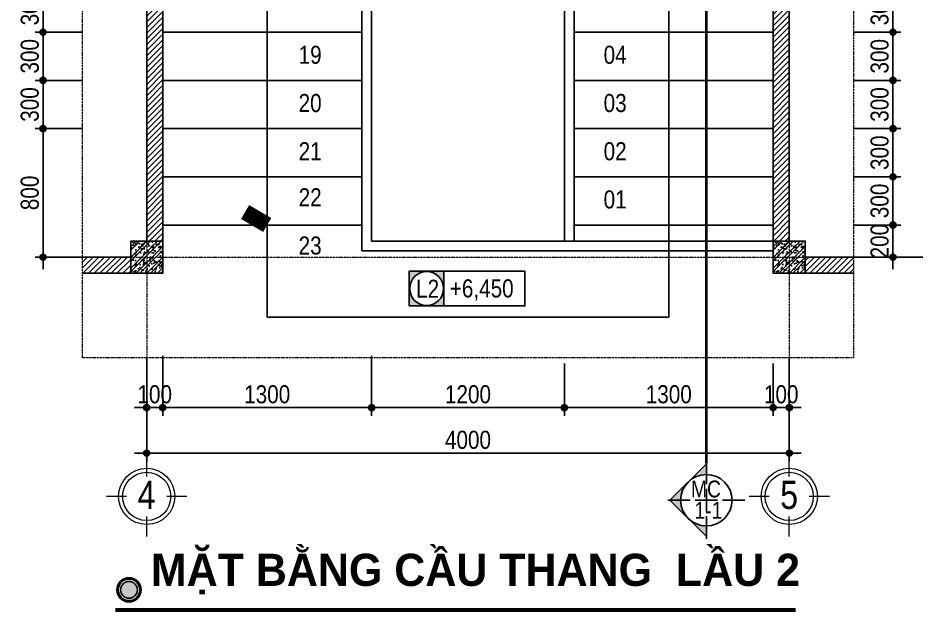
# Model space of a CAD drawing. Header units: millimetres. Extents: x 15144 to 68983, y 5333 to 52444.
# Drawn here: x 18220 to 29402, y 22806 to 30198 of the extents above; entities that cross this region are included whole.
import ezdxf
from ezdxf.enums import TextEntityAlignment as Align

# ---------------------------------------------------------------- set-up
doc = ezdxf.new("R2010")
doc.units = ezdxf.units.MM
doc.linetypes.add('ACAD_ISO10W100', pattern=[18, 12, -3, 0, -3])
for name, color, linetype in [('DIM', 1, 'Continuous'), ('Duong cat', 6, 'Continuous'), ('HACTH', 8, 'Continuous'), ('KYHIEU', 3, 'Continuous'), ('TAGS', 60, 'Continuous'), ('TEXT', 7, 'Continuous'), ('TUONG', 131, 'Continuous')]:
    doc.layers.add(name, color=color, linetype=linetype)
for name, color, linetype, lineweight in [('NET-THAY', 2, 'Continuous', 13), ('TEN TRUC', 3, 'Continuous', 18), ('TRUC', 24, 'Continuous', 0)]:
    doc.layers.add(name, color=color, linetype=linetype, lineweight=lineweight)
doc.styles.add('1', font='', dxfattribs={"height": 250})
doc.styles.add('HEL-CONDENSE', font='')
doc.styles.add('SWISS-CONDENSE', font='')
doc.styles.add('VNI-HELVE-CONDENSE', font='')
doc.styles.add('VNI-HELVE-CONDENSEN', font='')
doc.styles.get('1').set_extended_font_data('VNI-Helve-Condense')
doc.styles.get('HEL-CONDENSE').set_extended_font_data('VNI-Helve-Condense')
doc.styles.get('SWISS-CONDENSE').set_extended_font_data('VNI-Swiss-Condense')
doc.styles.get('VNI-HELVE-CONDENSE').set_extended_font_data('VNI-Helve-Condense')
doc.styles.get('VNI-HELVE-CONDENSEN').set_extended_font_data('VNI-Helve-Condense')
doc.dimstyles.new('D 50', dxfattribs={"dimtxt": 225, "dimasz": 1.5, "dimexe": 100, "dimexo": 0, "dimgap": 50, "dimtad": 1, "dimdec": 0, "dimlfac": 0.5, "dimzin": 13, "dimdsep": 46, "dimtxsty": 'HEL-CONDENSE', "dimblk": 'D50', "dimcen": 0, "dimclrd": 1, "dimclre": 1, "dimclrt": 7, "dimazin": 0, "dimtfac": 1, "dimtdec": 0, "dimtmove": 0, "dimatfit": 3, "dimldrblk": 'D50', "dimfxl": 1, "dimtolj": 1, "dimtzin": 13, "dimarcsym": 0})
pattern_1 = [(45, (-1119567.353, 154358.61), (-35.355339, 35.355339), [])]

# ---------------------------------------------------------------- blocks, each defined once
blk = doc.blocks.new('D50')
at = {"layer": 'DIM'}
blk.add_hatch(color=256, dxfattribs=at).paths.add_polyline_path([(25, 0, 1), (-25, 0, 1)])
blk.add_line((25, 0), (100, 0), dxfattribs=at)
blk.add_circle((0, 0), 25, dxfattribs=at)
blk = doc.blocks.new('*D390')
at = {"layer": 'DEFPOINTS', "color": 0, "transparency": 16777216}
for p in [(25023, 25900), (27623, 25900), (27623, 25349)]:
    blk.add_point(p, dxfattribs=at)
at = {"layer": 'DIM', "color": 1, "lineweight": -2, "transparency": 16777216}
for p, q in [((25023, 25900), (25023, 25249)), ((27623, 25900), (27623, 25249)), ((25025, 25349), (27622, 25349))]:
    blk.add_line(p, q, dxfattribs=at)
at = {"layer": 'DIM', "color": 1, "lineweight": -2, "transparency": 16777216, "xscale": 1.5, "yscale": 1.5, "zscale": 1.5, "rotation": 180}
blk.add_blockref('D50', (25023, 25349), dxfattribs=at)
at = {"layer": 'DIM', "color": 1, "lineweight": -2, "transparency": 16777216, "xscale": 1.5, "yscale": 1.5, "zscale": 1.5}
blk.add_blockref('D50', (27623, 25349), dxfattribs=at)
at = {"layer": 'DIM', "color": 7, "transparency": 16777216, "insert": (26323, 25514), "char_height": 225, "attachment_point": 5, "style": 'HEL-CONDENSE'}
blk.add_mtext('\\A1;1300', dxfattribs=at)
blk = doc.blocks.new('*D391')
at = {"layer": 'DEFPOINTS', "color": 0, "transparency": 16777216}
for p in [(22623, 25905), (25023, 25900), (22623, 25349)]:
    blk.add_point(p, dxfattribs=at)
at = {"layer": 'DIM', "color": 1, "lineweight": -2, "transparency": 16777216}
for p, q in [((22623, 25905), (22623, 25249)), ((25023, 25900), (25023, 25249)), ((25022, 25349), (22625, 25349))]:
    blk.add_line(p, q, dxfattribs=at)
at = {"layer": 'DIM', "color": 1, "lineweight": -2, "transparency": 16777216, "xscale": 1.5, "yscale": 1.5, "zscale": 1.5, "rotation": 180}
blk.add_blockref('D50', (22623, 25349), dxfattribs=at)
at = {"layer": 'DIM', "color": 1, "lineweight": -2, "transparency": 16777216, "xscale": 1.5, "yscale": 1.5, "zscale": 1.5}
blk.add_blockref('D50', (25023, 25349), dxfattribs=at)
at = {"layer": 'DIM', "color": 7, "transparency": 16777216, "insert": (23823, 25514), "char_height": 225, "attachment_point": 5, "style": 'HEL-CONDENSE'}
blk.add_mtext('\\A1;1200', dxfattribs=at)
blk = doc.blocks.new('*D392')
at = {"layer": 'DEFPOINTS', "color": 0, "transparency": 16777216}
for p in [(20023, 25992), (22623, 25992), (20023, 25349)]:
    blk.add_point(p, dxfattribs=at)
at = {"layer": 'DIM', "color": 1, "lineweight": -2, "transparency": 16777216}
for p, q in [((20023, 25992), (20023, 25249)), ((22623, 25992), (22623, 25249)), ((22622, 25349), (20025, 25349))]:
    blk.add_line(p, q, dxfattribs=at)
at = {"layer": 'DIM', "color": 1, "lineweight": -2, "transparency": 16777216, "xscale": 1.5, "yscale": 1.5, "zscale": 1.5, "rotation": 180}
blk.add_blockref('D50', (20023, 25349), dxfattribs=at)
at = {"layer": 'DIM', "color": 1, "lineweight": -2, "transparency": 16777216, "xscale": 1.5, "yscale": 1.5, "zscale": 1.5}
blk.add_blockref('D50', (22623, 25349), dxfattribs=at)
at = {"layer": 'DIM', "color": 7, "transparency": 16777216, "insert": (21323, 25514), "char_height": 225, "attachment_point": 5, "style": 'HEL-CONDENSE'}
blk.add_mtext('\\A1;1300', dxfattribs=at)
blk = doc.blocks.new('*D397')
at = {"layer": 'DEFPOINTS', "color": 0, "transparency": 16777216}
for p in [(28623, 27621), (28623, 27221), (29114, 27221)]:
    blk.add_point(p, dxfattribs=at)
at = {"layer": 'DIM', "color": 1, "lineweight": -2, "transparency": 16777216}
for p, q in [((28623, 27621), (29214, 27621)), ((29114, 27620), (29114, 27223)), ((28623, 27221), (29214, 27221))]:
    blk.add_line(p, q, dxfattribs=at)
at = {"layer": 'DIM', "color": 1, "lineweight": -2, "transparency": 16777216, "xscale": 1.5, "yscale": 1.5, "zscale": 1.5}
for p, rotation in [((29114, 27621), 90), ((29114, 27221), 270)]:
    blk.add_blockref('D50', p, dxfattribs=dict(at, rotation=rotation))
at = {"layer": 'DIM', "color": 7, "transparency": 16777216, "insert": (28949, 27421), "char_height": 225, "attachment_point": 5, "rotation": 90, "style": 'HEL-CONDENSE'}
blk.add_mtext('\\A1;200', dxfattribs=at)
blk = doc.blocks.new('*D574')
at = {"layer": 'DEFPOINTS', "color": 0, "transparency": 16777216}
for p in [(19823, 25349), (27823, 25349), (27823, 24782)]:
    blk.add_point(p, dxfattribs=at)
at = {"layer": 'DIM', "color": 1, "lineweight": -2, "transparency": 16777216}
for p, q in [((19823, 25349), (19823, 24682)), ((27823, 25349), (27823, 24682)), ((19825, 24782), (27822, 24782))]:
    blk.add_line(p, q, dxfattribs=at)
at = {"layer": 'DIM', "color": 1, "lineweight": -2, "transparency": 16777216, "xscale": 1.5, "yscale": 1.5, "zscale": 1.5, "rotation": 180}
blk.add_blockref('D50', (19823, 24782), dxfattribs=at)
at = {"layer": 'DIM', "color": 1, "lineweight": -2, "transparency": 16777216, "xscale": 1.5, "yscale": 1.5, "zscale": 1.5}
blk.add_blockref('D50', (27823, 24782), dxfattribs=at)
at = {"layer": 'DIM', "color": 7, "transparency": 16777216, "insert": (23823, 24947), "char_height": 225, "attachment_point": 5, "style": 'HEL-CONDENSE'}
blk.add_mtext('\\A1;4000', dxfattribs=at)
blk = doc.blocks.new('*D575')
at = {"layer": 'DEFPOINTS', "color": 0, "transparency": 16777216}
for p in [(29214, 35221), (29214, 27221), (29697, 27221)]:
    blk.add_point(p, dxfattribs=at)
at = {"layer": 'DIM', "color": 1, "lineweight": -2, "transparency": 16777216}
for p, q in [((29214, 35221), (29797, 35221)), ((29697, 35220), (29697, 27223)), ((29214, 27221), (29797, 27221))]:
    blk.add_line(p, q, dxfattribs=at)
at = {"layer": 'DIM', "color": 1, "lineweight": -2, "transparency": 16777216, "xscale": 1.5, "yscale": 1.5, "zscale": 1.5}
for p, rotation in [((29697, 35221), 90), ((29697, 27221), 270)]:
    blk.add_blockref('D50', p, dxfattribs=dict(at, rotation=rotation))
at = {"layer": 'DIM', "color": 7, "transparency": 16777216, "insert": (29532, 31221), "char_height": 225, "attachment_point": 5, "rotation": 90, "style": 'HEL-CONDENSE'}
blk.add_mtext('\\A1;4000', dxfattribs=at)
blk = doc.blocks.new('A$C206177D3')
at = {"layer": 'TEN TRUC', "ltscale": 1000}
for p, q in [((-37, 240), (-37, 490)), ((-287, -10), (-537, -10)), ((463, -10), (213, -10)), ((-37, -510), (-37, -260))]:
    blk.add_line(p, q, dxfattribs=at)
blk.add_circle((-37, -10), 350, dxfattribs=at)
at = {"layer": 'TEN TRUC', "color": 254, "ltscale": 1000}
blk.add_circle((-37, -10), 300, dxfattribs=at)
blk = doc.blocks.new('*D576')
at = {"layer": 'DEFPOINTS', "color": 0, "transparency": 16777216}
for p in [(27823, 25969), (27623, 25900), (27823, 25349)]:
    blk.add_point(p, dxfattribs=at)
at = {"layer": 'DIM', "color": 1, "lineweight": -2, "transparency": 16777216}
for p, q in [((27823, 25969), (27823, 25249)), ((27623, 25900), (27623, 25249)), ((27625, 25349), (27822, 25349))]:
    blk.add_line(p, q, dxfattribs=at)
at = {"layer": 'DIM', "color": 1, "lineweight": -2, "transparency": 16777216, "xscale": 1.5, "yscale": 1.5, "zscale": 1.5, "rotation": 180}
blk.add_blockref('D50', (27623, 25349), dxfattribs=at)
at = {"layer": 'DIM', "color": 1, "lineweight": -2, "transparency": 16777216, "xscale": 1.5, "yscale": 1.5, "zscale": 1.5}
blk.add_blockref('D50', (27823, 25349), dxfattribs=at)
at = {"layer": 'DIM', "color": 7, "transparency": 16777216, "insert": (27723, 25514), "char_height": 225, "attachment_point": 5, "style": 'HEL-CONDENSE'}
blk.add_mtext('\\A1;100', dxfattribs=at)
blk = doc.blocks.new('*D577')
at = {"layer": 'DEFPOINTS', "color": 0, "transparency": 16777216}
for p in [(19823, 25969), (20023, 25969), (19823, 25349)]:
    blk.add_point(p, dxfattribs=at)
at = {"layer": 'DIM', "color": 1, "lineweight": -2, "transparency": 16777216}
for p, q in [((19823, 25969), (19823, 25249)), ((20023, 25969), (20023, 25249)), ((20022, 25349), (19825, 25349))]:
    blk.add_line(p, q, dxfattribs=at)
at = {"layer": 'DIM', "color": 1, "lineweight": -2, "transparency": 16777216, "xscale": 1.5, "yscale": 1.5, "zscale": 1.5, "rotation": 180}
blk.add_blockref('D50', (19823, 25349), dxfattribs=at)
at = {"layer": 'DIM', "color": 1, "lineweight": -2, "transparency": 16777216, "xscale": 1.5, "yscale": 1.5, "zscale": 1.5}
blk.add_blockref('D50', (20023, 25349), dxfattribs=at)
at = {"layer": 'DIM', "color": 7, "transparency": 16777216, "insert": (19923, 25514), "char_height": 225, "attachment_point": 5, "style": 'HEL-CONDENSE'}
blk.add_mtext('\\A1;100', dxfattribs=at)
blk = doc.blocks.new('*D578')
at = {"layer": 'DEFPOINTS', "color": 0, "transparency": 16777216}
for p in [(28623, 30621), (28623, 30021), (29114, 30021)]:
    blk.add_point(p, dxfattribs=at)
at = {"layer": 'DIM', "color": 1, "lineweight": -2, "transparency": 16777216}
for p, q in [((28623, 30621), (29214, 30621)), ((29114, 30620), (29114, 30023)), ((28623, 30021), (29214, 30021))]:
    blk.add_line(p, q, dxfattribs=at)
at = {"layer": 'DIM', "color": 1, "lineweight": -2, "transparency": 16777216, "xscale": 1.5, "yscale": 1.5, "zscale": 1.5}
for p, rotation in [((29114, 30621), 90), ((29114, 30021), 270)]:
    blk.add_blockref('D50', p, dxfattribs=dict(at, rotation=rotation))
at = {"layer": 'DIM', "color": 7, "transparency": 16777216, "insert": (28949, 30321), "char_height": 225, "attachment_point": 5, "rotation": 90, "style": 'HEL-CONDENSE'}
blk.add_mtext('\\A1;300', dxfattribs=at)
blk = doc.blocks.new('*D579')
at = {"layer": 'DEFPOINTS', "color": 0, "transparency": 16777216}
for p in [(28623, 30021), (28623, 29421), (29114, 29421)]:
    blk.add_point(p, dxfattribs=at)
at = {"layer": 'DIM', "color": 1, "lineweight": -2, "transparency": 16777216}
for p, q in [((28623, 30021), (29214, 30021)), ((29114, 30020), (29114, 29423)), ((28623, 29421), (29214, 29421))]:
    blk.add_line(p, q, dxfattribs=at)
at = {"layer": 'DIM', "color": 1, "lineweight": -2, "transparency": 16777216, "xscale": 1.5, "yscale": 1.5, "zscale": 1.5}
for p, rotation in [((29114, 30021), 90), ((29114, 29421), 270)]:
    blk.add_blockref('D50', p, dxfattribs=dict(at, rotation=rotation))
at = {"layer": 'DIM', "color": 7, "transparency": 16777216, "insert": (28949, 29721), "char_height": 225, "attachment_point": 5, "rotation": 90, "style": 'HEL-CONDENSE'}
blk.add_mtext('\\A1;300', dxfattribs=at)
blk = doc.blocks.new('*D580')
at = {"layer": 'DEFPOINTS', "color": 0, "transparency": 16777216}
for p in [(28623, 29421), (28623, 28821), (29114, 28821)]:
    blk.add_point(p, dxfattribs=at)
at = {"layer": 'DIM', "color": 1, "lineweight": -2, "transparency": 16777216}
for p, q in [((28623, 29421), (29214, 29421)), ((29114, 29420), (29114, 28823)), ((28623, 28821), (29214, 28821))]:
    blk.add_line(p, q, dxfattribs=at)
at = {"layer": 'DIM', "color": 1, "lineweight": -2, "transparency": 16777216, "xscale": 1.5, "yscale": 1.5, "zscale": 1.5}
for p, rotation in [((29114, 29421), 90), ((29114, 28821), 270)]:
    blk.add_blockref('D50', p, dxfattribs=dict(at, rotation=rotation))
at = {"layer": 'DIM', "color": 7, "transparency": 16777216, "insert": (28949, 29121), "char_height": 225, "attachment_point": 5, "rotation": 90, "style": 'HEL-CONDENSE'}
blk.add_mtext('\\A1;300', dxfattribs=at)
blk = doc.blocks.new('*D581')
at = {"layer": 'DEFPOINTS', "color": 0, "transparency": 16777216}
for p in [(28623, 28821), (28623, 28221), (29114, 28221)]:
    blk.add_point(p, dxfattribs=at)
at = {"layer": 'DIM', "color": 1, "lineweight": -2, "transparency": 16777216}
for p, q in [((28623, 28821), (29214, 28821)), ((29114, 28820), (29114, 28223)), ((28623, 28221), (29214, 28221))]:
    blk.add_line(p, q, dxfattribs=at)
at = {"layer": 'DIM', "color": 1, "lineweight": -2, "transparency": 16777216, "xscale": 1.5, "yscale": 1.5, "zscale": 1.5}
for p, rotation in [((29114, 28821), 90), ((29114, 28221), 270)]:
    blk.add_blockref('D50', p, dxfattribs=dict(at, rotation=rotation))
at = {"layer": 'DIM', "color": 7, "transparency": 16777216, "insert": (28949, 28521), "char_height": 225, "attachment_point": 5, "rotation": 90, "style": 'HEL-CONDENSE'}
blk.add_mtext('\\A1;300', dxfattribs=at)
blk = doc.blocks.new('*D582')
at = {"layer": 'DEFPOINTS', "color": 0, "transparency": 16777216}
for p in [(28623, 28221), (28623, 27621), (29114, 27621)]:
    blk.add_point(p, dxfattribs=at)
at = {"layer": 'DIM', "color": 1, "lineweight": -2, "transparency": 16777216}
for p, q in [((28623, 28221), (29214, 28221)), ((29114, 28220), (29114, 27623)), ((28623, 27621), (29214, 27621))]:
    blk.add_line(p, q, dxfattribs=at)
at = {"layer": 'DIM', "color": 1, "lineweight": -2, "transparency": 16777216, "xscale": 1.5, "yscale": 1.5, "zscale": 1.5}
for p, rotation in [((29114, 28221), 90), ((29114, 27621), 270)]:
    blk.add_blockref('D50', p, dxfattribs=dict(at, rotation=rotation))
at = {"layer": 'DIM', "color": 7, "transparency": 16777216, "insert": (28949, 27921), "char_height": 225, "attachment_point": 5, "rotation": 90, "style": 'HEL-CONDENSE'}
blk.add_mtext('\\A1;300', dxfattribs=at)
blk = doc.blocks.new('*D587')
at = {"layer": 'DEFPOINTS', "color": 0, "transparency": 16777216}
for p in [(19023, 28821), (18533, 27221), (19023, 27221)]:
    blk.add_point(p, dxfattribs=at)
at = {"layer": 'DIM', "color": 1, "lineweight": -2, "transparency": 16777216}
for p, q in [((19023, 28821), (18433, 28821)), ((18533, 28820), (18533, 27223)), ((19023, 27221), (18433, 27221))]:
    blk.add_line(p, q, dxfattribs=at)
at = {"layer": 'DIM', "color": 1, "lineweight": -2, "transparency": 16777216, "xscale": 1.5, "yscale": 1.5, "zscale": 1.5}
for p, rotation in [((18533, 28821), 90), ((18533, 27221), 270)]:
    blk.add_blockref('D50', p, dxfattribs=dict(at, rotation=rotation))
at = {"layer": 'DIM', "color": 7, "transparency": 16777216, "insert": (18368, 28021), "char_height": 225, "attachment_point": 5, "rotation": 90, "style": 'HEL-CONDENSE'}
blk.add_mtext('\\A1;800', dxfattribs=at)
blk = doc.blocks.new('*D589')
at = {"layer": 'DEFPOINTS', "color": 0, "transparency": 16777216}
for p in [(19023, 30621), (18533, 30021), (19023, 30021)]:
    blk.add_point(p, dxfattribs=at)
at = {"layer": 'DIM', "color": 1, "lineweight": -2, "transparency": 16777216}
for p, q in [((19023, 30621), (18433, 30621)), ((18533, 30620), (18533, 30023)), ((19023, 30021), (18433, 30021))]:
    blk.add_line(p, q, dxfattribs=at)
at = {"layer": 'DIM', "color": 1, "lineweight": -2, "transparency": 16777216, "xscale": 1.5, "yscale": 1.5, "zscale": 1.5}
for p, rotation in [((18533, 30621), 90), ((18533, 30021), 270)]:
    blk.add_blockref('D50', p, dxfattribs=dict(at, rotation=rotation))
at = {"layer": 'DIM', "color": 7, "transparency": 16777216, "insert": (18368, 30321), "char_height": 225, "attachment_point": 5, "rotation": 90, "style": 'HEL-CONDENSE'}
blk.add_mtext('\\A1;300', dxfattribs=at)
blk = doc.blocks.new('*D590')
at = {"layer": 'DEFPOINTS', "color": 0, "transparency": 16777216}
for p in [(19023, 30021), (18533, 29421), (19023, 29421)]:
    blk.add_point(p, dxfattribs=at)
at = {"layer": 'DIM', "color": 1, "lineweight": -2, "transparency": 16777216}
for p, q in [((19023, 30021), (18433, 30021)), ((18533, 30020), (18533, 29423)), ((19023, 29421), (18433, 29421))]:
    blk.add_line(p, q, dxfattribs=at)
at = {"layer": 'DIM', "color": 1, "lineweight": -2, "transparency": 16777216, "xscale": 1.5, "yscale": 1.5, "zscale": 1.5}
for p, rotation in [((18533, 30021), 90), ((18533, 29421), 270)]:
    blk.add_blockref('D50', p, dxfattribs=dict(at, rotation=rotation))
at = {"layer": 'DIM', "color": 7, "transparency": 16777216, "insert": (18368, 29721), "char_height": 225, "attachment_point": 5, "rotation": 90, "style": 'HEL-CONDENSE'}
blk.add_mtext('\\A1;300', dxfattribs=at)
blk = doc.blocks.new('*D591')
at = {"layer": 'DEFPOINTS', "color": 0, "transparency": 16777216}
for p in [(19023, 29421), (18533, 28821), (19023, 28821)]:
    blk.add_point(p, dxfattribs=at)
at = {"layer": 'DIM', "color": 1, "lineweight": -2, "transparency": 16777216}
for p, q in [((19023, 29421), (18433, 29421)), ((18533, 29420), (18533, 28823)), ((19023, 28821), (18433, 28821))]:
    blk.add_line(p, q, dxfattribs=at)
at = {"layer": 'DIM', "color": 1, "lineweight": -2, "transparency": 16777216, "xscale": 1.5, "yscale": 1.5, "zscale": 1.5}
for p, rotation in [((18533, 29421), 90), ((18533, 28821), 270)]:
    blk.add_blockref('D50', p, dxfattribs=dict(at, rotation=rotation))
at = {"layer": 'DIM', "color": 7, "transparency": 16777216, "insert": (18368, 29121), "char_height": 225, "attachment_point": 5, "rotation": 90, "style": 'HEL-CONDENSE'}
blk.add_mtext('\\A1;300', dxfattribs=at)
blk = doc.blocks.new('A$C27B14CF0')
at = {"layer": 'TAGS', "ltscale": 1000}
h = blk.add_hatch(color=8, dxfattribs=at)
h.paths.add_polyline_path([(250, 243), (-182, 243), (-182, -189), (250, -189)])
h.paths.add_polyline_path([(245, 27, -1), (-177, 27, -1)], flags=16)
blk.add_line((250, 243), (250, -189), dxfattribs=at)
blk.add_lwpolyline([(-182, 243), (1258, 243), (1258, -189), (-182, -189)], close=True, dxfattribs=at)
blk.add_circle((34, 27), 211, dxfattribs=at)
at = {"layer": 'TAGS', "ltscale": 1000, "style": 'VNI-HELVE-CONDENSEN'}
for p in [(-44, -84), (379, -84)]:
    blk.add_attdef('S', p, '', height=225, dxfattribs=at)
blk = doc.blocks.new('mc2')
at = {"layer": 'KYHIEU', "ltscale": 0.7}
h = blk.add_hatch(color=256, dxfattribs=at)
h.paths.add_polyline_path([(600, 400), (600, 566), (317, 283, -0.198912)])
h.paths.add_polyline_path([(200, 0, -0.198912), (317, 283), (34, 0)])
h.paths.add_polyline_path([(317, -283, -0.198912), (200, 0), (34, 0)])
h.paths.add_polyline_path([(600, -566), (600, -400, -0.198912), (317, -283)])
for p, q in [((600, 566), (34, 0)), ((600, 600), (600, 250)), ((600, -175), (600, 175)), ((0, 0), (350, 0)), ((600, -566), (34, 0)), ((775, 0), (425, 0)), ((1200, 0), (850, 0)), ((600, -600), (600, -250))]:
    blk.add_line(p, q, dxfattribs=at)
blk.add_circle((600, 0), 400, dxfattribs=at)
at = {"style": 'VNI-HELVE-CONDENSE'}
for height, p in [(300, (612, 182)), (225, (609, -187))]:
    blk.add_attdef('A', text='', height=height, dxfattribs=at).set_placement(p, align=Align.MIDDLE_CENTER)

msp = doc.modelspace()

# ---------------------------------------------------------------- hatches: boundary and pattern name
at = {"layer": 'DIM', "linetype": 'ByBlock'}
msp.add_hatch(color=1, dxfattribs=at).paths.add_polyline_path([(19707.02, 23081.803, 1), (19497.98, 23081.803, 1)])
at = {"layer": 'HACTH'}
h = msp.add_hatch(dxfattribs=at)
h.set_pattern_fill('ANSI31', color=256, scale=400, style=0)
h.set_pattern_definition(pattern_1)
h.paths.add_polyline_path([(19623.325, 27221.498), (19023.325, 27221.498), (19023.325, 27021.498), (19623.325, 27021.498)])
h.paths.add_polyline_path([(20023.325, 29996.409), (19823.325, 29899.496), (19823.325, 27421.498), (20023.325, 27421.498)])
h.paths.add_polyline_path([(20023.325, 35021.498), (19823.325, 35021.498), (19823.325, 29899.496), (20023.325, 29996.409)])
h = msp.add_hatch(dxfattribs=at)
h.set_pattern_fill('ANSI31', color=256, scale=400, style=0)
h.set_pattern_definition(pattern_1)
h.paths.add_polyline_path([(27823.325, 35021.498), (27623.325, 35021.498), (27623.325, 27421.498), (27823.325, 27421.498)])
h.paths.add_polyline_path([(28623.325, 27221.498), (28023.325, 27221.498), (28023.325, 27021.498), (28623.325, 27021.498)])
h = msp.add_hatch(dxfattribs=at)
h.set_pattern_fill('ANSI32', color=256, scale=250, style=0)
h.set_pattern_definition([(45, (-987798.485, 187848.58), (-66.291261, 66.291261), []), (45, (-987754.29, 187848.58), (-66.291261, 66.291261), [])])
h.paths.add_polyline_path([(19823.325, 27421.498), (19623.325, 27421.498), (19623.325, 27221.498), (19823.325, 27221.498)])
h.paths.add_polyline_path([(20023.325, 27421.498), (19823.325, 27421.498), (19823.325, 27221.498), (20023.325, 27221.498)])
h.paths.add_polyline_path([(20023.325, 27221.498), (19823.325, 27221.498), (19823.325, 27021.498), (20023.325, 27021.498)])
h.paths.add_polyline_path([(19823.325, 27221.498), (19623.325, 27221.498), (19623.325, 27021.498), (19823.325, 27021.498)])
h = msp.add_hatch(dxfattribs=at)
h.set_pattern_fill('AR-CONC', color=256, scale=20, style=0)
h.set_pattern_definition([(50, (-987798.49, 187848.58), (143.452037, -12.550427), [15, -165]), (355, (-987798.49, 187848.58), (-27.750267, 150.438427), [12, -132]), (100.4514, (-987786.53, 187847.53), (115.701876, 137.887908), [12.748038, -140.228422]), (46.1842, (-987798.49, 187888.58), (213.44821, -33.103803), [22.5, -247.5]), (96.6356, (-987780.7, 187885.82), (186.93254, 194.823574), [19.122058, -210.3426]), (351.1842, (-987798.49, 187888.58), (186.93239, 194.82372), [18, -198]), (21, (-987778.49, 187878.58), (119.38141, -80.523778), [15, -165]), (326, (-987778.49, 187878.58), (48.663066, 145.03001), [12, -132]), (71.4514, (-987768.54, 187871.87), (168.044526, 64.5061), [12.748038, -140.228422]), (37.5, (-987798.485, 187848.58), (2.431971, 66.5787708), [0, -130.4, 0, -134, 0, -132.5]), (7.5, (-987798.485, 187848.58), (52.6139075, 78.8823424), [0, -76.4, 0, -127.4, 0, -50.5]), (327.5, (-987843.085, 187848.58), (106.7644872, -4.5109743), [0, -50, 0, -156, 0, -207]), (317.5, (-987863.085, 187848.58), (116.637234, 20.0209965), [0, -65, 0, -103.6, 0, -147])])
h.paths.add_polyline_path([(19823.325, 27421.498), (19623.325, 27421.498), (19623.325, 27221.498), (19823.325, 27221.498)])
h.paths.add_polyline_path([(20023.325, 27421.498), (19823.325, 27421.498), (19823.325, 27221.498), (20023.325, 27221.498)])
h.paths.add_polyline_path([(20023.325, 27221.498), (19823.325, 27221.498), (19823.325, 27021.498), (20023.325, 27021.498)])
h.paths.add_polyline_path([(19823.325, 27221.498), (19623.325, 27221.498), (19623.325, 27021.498), (19823.325, 27021.498)])
h = msp.add_hatch(dxfattribs=at)
h.set_pattern_fill('ANSI32', color=256, scale=250, style=0)
h.set_pattern_definition([(45, (-979798.485, 187848.58), (-66.291261, 66.291261), []), (45, (-979754.29, 187848.58), (-66.291261, 66.291261), [])])
h.paths.add_polyline_path([(27823.325, 27421.498), (27623.325, 27421.498), (27623.325, 27221.498), (27823.325, 27221.498)])
h.paths.add_polyline_path([(28023.325, 27421.498), (27823.325, 27421.498), (27823.325, 27221.498), (28023.325, 27221.498)])
h.paths.add_polyline_path([(28023.325, 27221.498), (27823.325, 27221.498), (27823.325, 27021.498), (28023.325, 27021.498)])
h.paths.add_polyline_path([(27823.325, 27221.498), (27623.325, 27221.498), (27623.325, 27021.498), (27823.325, 27021.498)])
h = msp.add_hatch(dxfattribs=at)
h.set_pattern_fill('AR-CONC', color=256, scale=20, style=0)
h.set_pattern_definition([(50, (-979798.49, 187848.58), (143.452037, -12.550427), [15, -165]), (355, (-979798.49, 187848.58), (-27.750267, 150.438427), [12, -132]), (100.4514, (-979786.53, 187847.53), (115.701876, 137.887908), [12.748038, -140.228422]), (46.1842, (-979798.49, 187888.58), (213.44821, -33.103803), [22.5, -247.5]), (96.6356, (-979780.7, 187885.82), (186.93254, 194.823574), [19.122058, -210.3426]), (351.1842, (-979798.49, 187888.58), (186.93239, 194.82372), [18, -198]), (21, (-979778.49, 187878.58), (119.38141, -80.523778), [15, -165]), (326, (-979778.49, 187878.58), (48.663066, 145.03001), [12, -132]), (71.4514, (-979768.54, 187871.87), (168.044526, 64.5061), [12.748038, -140.228422]), (37.5, (-979798.485, 187848.58), (2.431971, 66.5787708), [0, -130.4, 0, -134, 0, -132.5]), (7.5, (-979798.485, 187848.58), (52.6139075, 78.8823424), [0, -76.4, 0, -127.4, 0, -50.5]), (327.5, (-979843.085, 187848.58), (106.7644872, -4.5109743), [0, -50, 0, -156, 0, -207]), (317.5, (-979863.085, 187848.58), (116.637234, 20.0209965), [0, -65, 0, -103.6, 0, -147])])
h.paths.add_polyline_path([(27823.325, 27421.498), (27623.325, 27421.498), (27623.325, 27221.498), (27823.325, 27221.498)])
h.paths.add_polyline_path([(28023.325, 27421.498), (27823.325, 27421.498), (27823.325, 27221.498), (28023.325, 27221.498)])
h.paths.add_polyline_path([(28023.325, 27221.498), (27823.325, 27221.498), (27823.325, 27021.498), (28023.325, 27021.498)])
h.paths.add_polyline_path([(27823.325, 27221.498), (27623.325, 27221.498), (27623.325, 27021.498), (27823.325, 27021.498)])

# ---------------------------------------------------------------- linework, layer by layer
at = {"layer": 'Duong cat', "linetype": 'ACAD_ISO10W100', "ltscale": 50, "const_width": 30}
msp.add_lwpolyline([(26790.845, 36802.238), (26790.845, 24656.281)], dxfattribs=at)
at = {"layer": 'NET-THAY', "linetype": 'ByBlock', "lineweight": -2}
for p, q in [((22503.325, 27301.498), (22503.325, 32541.498)), ((25143.325, 32541.498), (25143.325, 27421.498)), ((22623.325, 27421.498), (22623.325, 32421.498)), ((25023.325, 32421.498), (25023.325, 27421.498)), ((20023.325, 30021.498), (22503.325, 30021.498)), ((25143.325, 30021.498), (27623.325, 30021.498)), ((20023.325, 29421.498), (22503.325, 29421.498)), ((25143.325, 29421.498), (27623.325, 29421.498)), ((20023.325, 28821.498), (22503.325, 28821.498)), ((25143.325, 28821.498), (27623.325, 28821.498)), ((20023.325, 28221.498), (22503.325, 28221.498)), ((25143.325, 28221.498), (27623.325, 28221.498)), ((20023.325, 27621.498), (22503.325, 27621.498)), ((25143.325, 27621.498), (27623.325, 27621.498)), ((27623.325, 27421.498), (22623.325, 27421.498)), ((22503.325, 27301.498), (27623.325, 27301.498))]:
    msp.add_line(p, q, dxfattribs=at)
at = {"layer": 'TEXT'}
msp.add_line((21323.325, 26473.172), (26323.325, 26473.172), dxfattribs=at)
msp.add_lwpolyline([(21323.325, 26473.172), (21323.325, 33771.498), (26323.325, 33771.498), (26323.325, 26473.172)], dxfattribs=at)
at = {"layer": 'TEXT', "const_width": 200}
msp.add_lwpolyline([(21048.028, 27783.493), (21323.325, 27621.498)], dxfattribs=at)
at = {"layer": 'TEXT', "color": 7, "linetype": 'ByBlock', "const_width": 48.75}
msp.add_lwpolyline([(27904.728, 22830.036), (20616.715, 22830.036), (27904.728, 22830.036), (19432.511, 22830.036)], dxfattribs=at)
at = {"layer": 'TEXT', "color": 7, "linetype": 'ByBlock'}
for radius in [150.491, 133.77, 104.52]:
    msp.add_circle((19602.5, 23081.803), radius, dxfattribs=at)
at = {"layer": 'TRUC', "linetype": 'ACAD_ISO10W100', "ltscale": 0.2}
msp.add_lwpolyline([(19023.325, 36121.498), (28623.325, 36121.498), (28623.325, 25969.029), (19023.325, 25969.029)], close=True, dxfattribs=at)
for points in [[(19823.325, 36121.498), (19823.325, 25969.029)], [(27823.325, 36121.498), (27823.325, 25969.029)], [(19023.325, 27221.498), (28623.325, 27221.498)]]:
    msp.add_lwpolyline(points, dxfattribs=at)
at = {"layer": 'TUONG'}
for p, q in [((19623.325, 27221.498), (19023.325, 27221.498)), ((28023.325, 27221.498), (28623.325, 27221.498)), ((19623.325, 27021.498), (19023.325, 27021.498)), ((28023.325, 27021.498), (28623.325, 27021.498))]:
    msp.add_line(p, q, dxfattribs=at)
for points in [[(19823.325, 27421.498), (19823.325, 35021.498)], [(20023.325, 27421.498), (20023.325, 35071.498)], [(27623.325, 27021.498), (27623.325, 35071.498)], [(27823.325, 27421.498), (27823.325, 35021.498)]]:
    msp.add_lwpolyline(points, dxfattribs=at)
for points in [[(19623.325, 27421.498), (20023.325, 27421.498), (20023.325, 27021.498), (19623.325, 27021.498)], [(27623.325, 27421.498), (28023.325, 27421.498), (28023.325, 27021.498), (27623.325, 27021.498)]]:
    msp.add_lwpolyline(points, close=True, dxfattribs=at)

# ---------------------------------------------------------------- block references
at = {"layer": 'KYHIEU', "ltscale": 0.7}
ref = msp.add_blockref('mc2', (26310.845, 24196.855), dxfattribs=dict(at, xscale=-0.8000000007450581, yscale=0.7999999995809048, zscale=0.8, rotation=180))
ref.add_attrib('A', 'MC', dxfattribs={"layer": '0', "height": 210, "style": 'VNI-HELVE-CONDENSE'}).set_placement((26786.365, 24336.855), align=Align.MIDDLE_CENTER)
ref.add_attrib('A', '1-1', dxfattribs={"layer": '0', "height": 210, "style": 'VNI-HELVE-CONDENSE'}).set_placement((26817.126, 24071.503), align=Align.MIDDLE_CENTER)
at = {"layer": 'TAGS', "ltscale": 1000}
ref = msp.add_blockref('A$C27B14CF0', (23274.452, 26803.921), dxfattribs=at)
ref.add_attrib('S', 'L2', (23177.19, 26715.328), dxfattribs={"color": 7, "ltscale": 1000, "height": 225, "style": 'VNI-HELVE-CONDENSEN'})
ref.add_attrib('S', '+6,450', (23596.188, 26720.264), dxfattribs={"color": 7, "ltscale": 1000, "height": 225, "style": 'VNI-HELVE-CONDENSEN'})
ref = msp.add_blockref('A$C206177D3', (19859.946, 24253.99), dxfattribs=at)
ref.add_attrib('A', '4', dxfattribs={"color": 7, "ltscale": 1000, "height": 350, "style": 'VNI-HELVE-CONDENSEN'}).set_placement((19821.642, 24088.351), align=Align.CENTER)
ref = msp.add_blockref('A$C206177D3', (27859.946, 24253.99), dxfattribs=at)
ref.add_attrib('A', '5', dxfattribs={"color": 7, "ltscale": 1000, "height": 350, "style": 'VNI-HELVE-CONDENSEN'}).set_placement((27821.642, 24088.351), align=Align.CENTER)

# ---------------------------------------------------------------- texts
at = {"layer": 'TEXT', "char_height": 225, "attachment_point": 1, "style": '1'}
for s, insert in [('19', (21714.475, 29852.051)), ('04', (25512.016, 29852.051)), ('20', (21714.475, 29252.051)), ('03', (25512.016, 29252.051)), ('21', (21714.475, 28652.051)), ('02', (25512.016, 28652.051)), ('22', (21714.475, 28078.815)), ('01', (25512.016, 28052.051)), ('23', (21714.475, 27478.815))]:
    msp.add_mtext(s, dxfattribs=dict(at, insert=insert))
at = {"layer": 'TEXT', "color": 7, "insert": (19874.93, 23530.635), "char_height": 400, "attachment_point": 1, "style": 'SWISS-CONDENSE'}
msp.add_mtext('{\\fVNI-Avo|b1|i0|c0|p2;MAËT BAÈNG CAÀU THANG  LAÀU 2}', dxfattribs=at)

# ---------------------------------------------------------------- dimensions: what is measured, and where the dimension line sits
at = {"layer": 'DIM'}
for base, p1, p2, picture, middle in [((29697.218, 27221.498), (29214.034, 35221.498), (29214.034, 27221.498), '*D575', (29532.318, 31221.498)), ((18532.615, 30021.498), (19023.325, 30621.498), (19023.325, 30021.498), '*D589', (18367.715, 30321.498)), ((29114.034, 30021.498), (28623.325, 30621.498), (28623.325, 30021.498), '*D578', (28949.134, 30321.498)), ((18532.615, 29421.498), (19023.325, 30021.498), (19023.325, 29421.498), '*D590', (18367.715, 29721.498)), ((29114.034, 29421.498), (28623.325, 30021.498), (28623.325, 29421.498), '*D579', (28949.134, 29721.498)), ((18532.615, 28821.498), (19023.325, 29421.498), (19023.325, 28821.498), '*D591', (18367.715, 29121.498)), ((29114.034, 28821.498), (28623.325, 29421.498), (28623.325, 28821.498), '*D580', (28949.134, 29121.498)), ((29114.034, 28221.498), (28623.325, 28821.498), (28623.325, 28221.498), '*D581', (28949.134, 28521.498)), ((29114.034, 27621.498), (28623.325, 28221.498), (28623.325, 27621.498), '*D582', (28949.134, 27921.498))]:
    dim = msp.add_linear_dim(base=base, p1=p1, p2=p2, angle=90, dimstyle='D 50', dxfattribs=at)
    dim.commit()
    dim.dimension.update_dxf_attribs({"geometry": picture, "text_midpoint": middle})
for base, p1, p2, picture, middle in [((18532.615, 27221.498), (19023.325, 28821.498), (19023.325, 27221.498), '*D587', (18532.615, 28021.498)), ((29114.034, 27221.498), (28623.325, 27621.498), (28623.325, 27221.498), '*D397', (29114.034, 27421.498))]:
    dim = msp.add_linear_dim(base=base, p1=p1, p2=p2, angle=90, dimstyle='D 50', dxfattribs=at)
    dim.commit()
    dim.dimension.update_dxf_attribs({"geometry": picture, "text_midpoint": middle, "dimtype": 160})
for base, p1, p2, picture, middle in [((19823.325, 25349.2), (20023.325, 25969.029), (19823.325, 25969.029), '*D577', (19923.325, 25349.2)), ((27823.325, 25349.2), (27623.325, 25900.409), (27823.325, 25969.029), '*D576', (27723.325, 25349.2))]:
    dim = msp.add_linear_dim(base=base, p1=p1, p2=p2, dimstyle='D 50', dxfattribs=at)
    dim.commit()
    dim.dimension.update_dxf_attribs({"geometry": picture, "text_midpoint": middle, "dimtype": 160})
for base, p1, p2, picture, middle in [((20023.325, 25349.2), (22623.325, 25992.195), (20023.325, 25992.195), '*D392', (21323.325, 25514.1)), ((22623.325, 25349.2), (25023.325, 25900.409), (22623.325, 25905.348), '*D391', (23823.325, 25514.1)), ((27623.325, 25349.2), (25023.325, 25900.409), (27623.325, 25900.409), '*D390', (26323.325, 25514.1)), ((27823.325, 24781.636), (19823.325, 25349.2), (27823.325, 25349.2), '*D574', (23823.325, 24946.536))]:
    dim = msp.add_linear_dim(base=base, p1=p1, p2=p2, dimstyle='D 50', dxfattribs=at)
    dim.commit()
    dim.dimension.update_dxf_attribs({"geometry": picture, "text_midpoint": middle})

doc.saveas('drawing.dxf')
